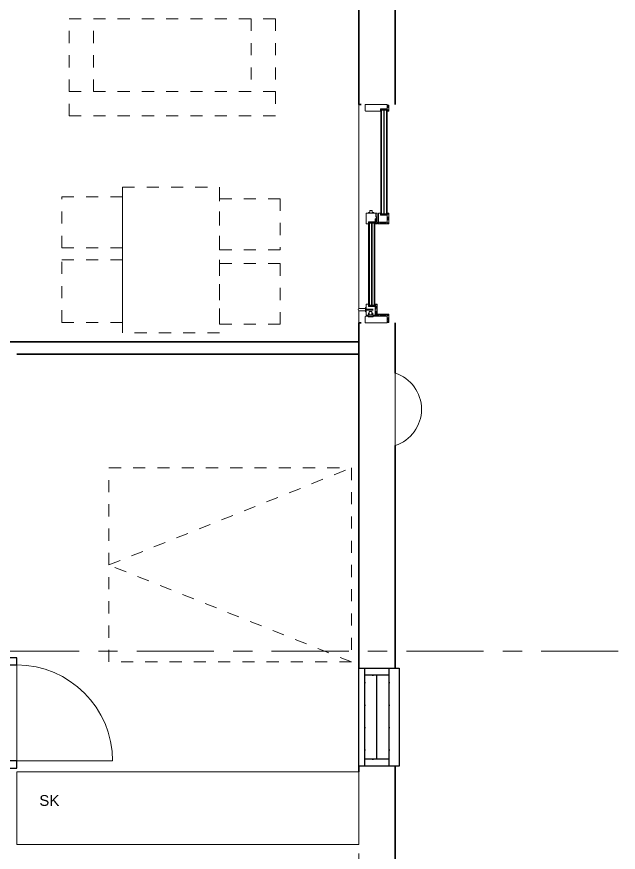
# Model space of a CAD drawing. Header units: millimetres. Extents: x -46592 to 140440, y -36427 to 76663.
# Drawn here: x 44174 to 49133, y 49432 to 56320 of the extents above; entities that cross this region are included whole.
import ezdxf

# ---------------------------------------------------------------- set-up
doc = ezdxf.new("R2010")
doc.units = ezdxf.units.MM
for name, pattern in [('Dash', [317.5, 158.75, -158.75]), ('Grid Line', [1111.25, 635, -158.75, 158.75, -158.75]), ('Katkoviiva 2mm', [200, 100, -100]), ('Pistekatko tiheä', [185, 85, -50, 0, -50])]:
    doc.linetypes.add(name, pattern=pattern)
for name, color, linetype, lineweight in [('AR-A_MERKINNÄT', 8, 'Continuous', 18), ('AR-A_MERKINNÄT-1', 8, 'Dash', 18), ('AR-A_MERKINNÄT-2', 8, 'Continuous', 25), ('AR-A_MERKINNÄT-3', 8, 'Pistekatko tiheä', 25), ('AR-C_APUVIIVA-3', 1, 'Katkoviiva 2mm', 18), ('AR-V_ARKKIT_TXT-1', 7, 'Continuous', 9), ('AR-X1_EROHUTVIIVA', 11, 'Continuous', 18), ('AR-X2_OHUTVIIVA', 9, 'Continuous', 18), ('AR-Y_MODVIIVA-1', 8, 'Grid Line', 9), ('AR1235_VP', 6, 'Continuous', 18), ('AR1241_US-1', 1, 'Continuous', 35), ('AR1242_IKKUNA', 4, 'Continuous', 18), ('AR1242_IKKUNA-1', 4, 'Continuous', 25), ('AR1243_ULKOOVI', 3, 'Continuous', 18), ('AR1243_ULKOOVI-1', 3, 'Continuous', 25), ('AR1311_VS-1', 2, 'Continuous', 35), ('AR19_MUURAK', 6, 'Continuous', 18)]:
    doc.layers.add(name, color=color, linetype=linetype, lineweight=lineweight)
doc.styles.add('Arial_5', font='arial.ttf', dxfattribs={"height": 88.517964})

# ---------------------------------------------------------------- blocks, each defined once
blk = doc.blocks.new('IKK1 - yksiaukkoinen - 8x20-1776329-04 2_ krs')
at = {"layer": 'AR-A_MERKINNÄT-2'}
for p, q in [((-405, 104.9), (405, 104.9)), ((-345, -95.1), (-345, 104.9)), ((345, -95.1), (345, 104.9)), ((-345, 4.9), (345, 4.9)), ((-405, -95.1), (405, -95.1))]:
    blk.add_line(p, q, dxfattribs=at)
at = {"layer": 'AR-A_MERKINNÄT-3'}
for p, q in [((-405, 104.9), (405, 104.9)), ((-345, -95.1), (-345, 104.9)), ((345, -95.1), (345, 104.9)), ((-405, -95.1), (405, -95.1))]:
    blk.add_line(p, q, dxfattribs=at)
at = {"layer": 'AR1242_IKKUNA-1'}
for p, q in [((-405, 154.9), (405, 154.9)), ((-405, -177.1), (-405, 154.9)), ((405, 154.9), (405, -177.1)), ((405, -177.1), (-405, -177.1))]:
    blk.add_line(p, q, dxfattribs=at)
blk = doc.blocks.new('SD CLEAR SLIDING TYPE A - Black _RAL 9011__Ext_ _ Chestnut Stained Wood_Int_-1707675-04 2_ krs')
at = {"layer": 'AR-A_MERKINNÄT'}
for p, q in [((-636.5, 94.8), (-636.5, 144.8)), ((-616.5, 144.8), (-616.5, 94.8)), ((-735, 93.5), (-735, -81.5)), ((-684, 96.5), (-732, 96.5)), ((-685, 73.2), (-685, 31.2)), ((-685, 73.2), (-681, 73.2)), ((-681, 73.2), (-681, 93.5)), ((-674, 73.3), (-681, 73.3)), ((-681, 73.3), (-681, 31.3)), ((-681, 73.3), (-674, 73.3)), ((-681, 31.3), (-681, 73.3)), ((-668, 69.8), (-674, 73.3)), ((-674, 73.3), (-668, 69.8)), ((-672, 86.8), (-672, 73.5)), ((-672, 73.5), (-664, 71.3)), ((-591.2, 88.8), (-670, 88.8)), ((-591.2, 88.8), (-670, 88.8)), ((-668, 34.8), (-668, 69.8)), ((-668, 69.8), (-668, 34.8)), ((-664, 71.3), (-656.5, 71.3)), ((-656.5, 71.3), (-656.5, 68.3)), ((-644, 88.8), (-644, 91.8)), ((-609, 88.8), (-644, 88.8)), ((-641, 94.8), (-612, 94.8)), ((-609, 91.8), (-609, 88.8)), ((-600, 18.4), (-600, 70.8)), ((-600, 18.4), (-600, 70.8)), ((-600, 70.8), (-581.8, 70.8)), ((-584, 88.8), (-591.2, 88.8)), ((-584, 88.8), (-591.2, 88.8)), ((-590, 68.8), (-590, 70.8)), ((-582, 86.8), (-582, 70.8)), ((-581.8, 70.8), (-581.8, 68.8)), ((98, 70.8), (98, 17.8)), ((1011, 93.4), (1011, -29.3)), ((1062, 96.5), (1014.1, 96.5)), ((1065, 93.5), (1065, -81.5)), ((-681, 31.2), (-685, 31.2)), ((-681, 31.3), (-674, 31.3)), ((-674, 31.3), (-681, 31.3)), ((-681, -81.5), (-681, 31.2)), ((-674, 31.3), (-668, 34.8)), ((-668, 34.8), (-674, 31.3)), ((-672.7, 13.8), (-639.7, 13.8)), ((-672.7, 13.8), (-672.7, -1.7)), ((-664, 33.3), (-672, 31.2)), ((-664, 33.3), (-672, 31.2)), ((-672, 31.2), (-672, 18.8)), ((-671.1, 12.4), (-671.1, 7)), ((-660.1, 12.4), (-671.1, 12.4)), ((-671.1, 7), (-668.5, 7)), ((-669, 15.8), (-603, 15.8)), ((-668, 6.5), (-668, 0.3)), ((-656.5, 68.3), (-664, 68.3)), ((-664, 68.3), (-664, 63.3)), ((-664, 63.3), (-642, 63.3)), ((-664, 41.3), (-664, 36.3)), ((-642, 41.3), (-664, 41.3)), ((-664, 41.3), (-664, 36.3)), ((-664, 36.3), (-656.5, 36.3)), ((-664, 36.3), (-656.5, 36.3)), ((-656.5, 33.3), (-664, 33.3)), ((-656.5, 33.3), (-664, 33.3)), ((-660.1, 0.3), (-660.1, 12.4)), ((-659.4, 15.8), (-659.4, 13.8)), ((-641.1, 12.2), (-658.7, 12.2)), ((-658.7, 12.2), (-658.7, -0.2)), ((-656.5, 36.3), (-656.5, 33.3)), ((-656.5, 36.3), (-656.5, 33.3)), ((-651.8, 9.3), (-653.6, 7.5)), ((-653.6, 7.5), (-646.2, 7.5)), ((-651.8, 15.8), (-651.8, 9.3)), ((-651.8, 9.3), (-648, 9.3)), ((-648, 15.8), (-648, 9.3)), ((-648, 9.3), (-646.2, 7.5)), ((-642, 63.3), (-642, 41.3)), ((-641.1, -0.2), (-641.1, 12.2)), ((-640.5, 7.3), (-640.5, -1.7)), ((-640.4, 15.8), (-640.4, 13.8)), ((-639.7, 13.8), (-639.7, 9.4)), ((-621.7, 9.3), (-621.7, 13.8)), ((-621.7, 13.8), (-601.3, 13.8)), ((-621.5, 15.8), (-621.5, 13.8)), ((-602.7, 12.4), (-620.5, 12.4)), ((-620.5, 12.4), (-620.5, 9.3)), ((-613.9, 9.3), (-615.7, 7.5)), ((-615.7, 7.5), (-608.3, 7.5)), ((-613.9, 15.8), (-613.9, 9.3)), ((-613.9, 9.3), (-610.1, 9.3)), ((-612.5, -1.7), (-612.5, 7.3)), ((-610.1, 15.8), (-610.1, 9.3)), ((-610.1, 9.3), (-608.3, 7.5)), ((-602.7, -0.2), (-602.7, 12.4)), ((-602.5, 13.8), (-602.5, 15.9)), ((-601.3, 13.8), (-601.3, -0.2)), ((-601.3, 12.3), (-591, 12.3)), ((-590.6, 11.1), (-601.3, 11.1)), ((-591, 13.8), (-591, 12.3)), ((-591, 13.8), (-582, 13.8)), ((-590.6, 8), (-590.6, 11.1)), ((-583.5, 8), (-590.6, 8)), ((-581.8, 68.8), (-590, 68.8)), ((-583.5, -0.2), (-583.5, 8)), ((-582, 13.8), (-582, -1.2)), ((80, 12.4), (80, -1.1)), ((81.5, 13.9), (89, 13.9)), ((81.5, 12.5), (87.4, 12.5)), ((81.5, 9.8), (81.5, 12.5)), ((81.5, 0.4), (81.5, 7.3)), ((87.4, 9.3), (82, 9.3)), ((82, 7.8), (87.9, 7.8)), ((87.4, 12.5), (87.4, 9.3)), ((88.9, 8.8), (88.9, 10.4)), ((89, 13.9), (89, 12.4)), ((99.1, 12.4), (89, 12.4)), ((89.4, 10.9), (98.5, 10.9)), ((99, 10.4), (99, 0.4)), ((121, 15.8), (100, 15.8)), ((100.2, 13.8), (100.2, 15.8)), ((119.2, 13.8), (100.2, 13.8)), ((100.5, 12.5), (118.5, 12.5)), ((100.5, 0.4), (100.5, 12.5)), ((107.8, 9.3), (106, 7.5)), ((106, 7.5), (113.4, 7.5)), ((107.8, 15.8), (107.8, 9.3)), ((107.8, 9.3), (111.6, 9.3)), ((111.6, 15.8), (111.6, 9.3)), ((111.6, 9.3), (113.4, 7.5)), ((115.2, 6.6), (115.2, 0.4)), ((118.5, 7.1), (115.7, 7.1)), ((116.7, 0.4), (116.7, 5.7)), ((116.7, 5.7), (118.9, 5.7)), ((118.5, 12.5), (118.5, 7.1)), ((119.2, 15.8), (119.2, 13.8)), ((119.9, 6.7), (119.9, 12.9)), ((121, 15.8), (121, -0.1)), ((140, 10.7), (170, 10.7)), ((140, -1.1), (140, 10.7)), ((-681, -26.5), (-677, -26.5)), ((-681, -34.1), (-672.5, -34.1)), ((-681, -37.9), (-672.5, -37.9)), ((-677, -45.5), (-681, -45.5)), ((-681, -53.1), (-677, -53.1)), ((-681, -60.7), (-672.5, -60.7)), ((-681, -64.5), (-672.5, -64.5)), ((-677, -8), (-677, -16)), ((-677, -16), (-670.8, -16)), ((-677, -26.5), (-677, -45.5)), ((-677, -53.1), (-677, -72.1)), ((-665, -7), (-676, -7)), ((-666.6, -25.6), (-676, -25.6)), ((-676, -46.4), (-666.6, -46.4)), ((-666.6, -52.2), (-676, -52.2)), ((-675.5, -45), (-675.5, -27)), ((-675.5, -27), (-666.6, -27)), ((-666.6, -45), (-675.5, -45)), ((-675.5, -71.6), (-675.5, -53.6)), ((-675.5, -53.6), (-666.6, -53.6)), ((-672.7, -1.7), (-582.5, -1.7)), ((-672.5, -34.1), (-670.7, -32.3)), ((-672.5, -37.9), (-672.5, -34.1)), ((-672.5, -37.9), (-670.7, -39.7)), ((-672.5, -60.7), (-670.7, -58.9)), ((-672.5, -64.5), (-672.5, -60.7)), ((-672.5, -64.5), (-670.7, -66.3)), ((-670.8, -16), (-670.8, -9.1)), ((-670.7, -39.7), (-670.7, -32.3)), ((-670.7, -66.3), (-670.7, -58.9)), ((-670.3, -8.6), (-666.6, -8.6)), ((-667.5, -0.2), (-660.6, -0.2)), ((-666.1, -9.1), (-666.1, -25.1)), ((-666.1, -27.5), (-666.1, -44.5)), ((-666.1, -46.9), (-666.1, -51.7)), ((-666.1, -54.1), (-666.1, -71.1)), ((-664.5, -98), (-664.5, -7.5)), ((-658.7, -0.2), (-641.1, -0.2)), ((-644, -1.2), (-609, -1.2)), ((-612.5, -0.2), (-602.7, -0.2)), ((-601.3, -0.2), (-583.5, -0.2)), ((80, -7.5), (80, -98.5)), ((80.5, -1.6), (119, -1.6)), ((91.5, -7), (80.5, -7)), ((81.6, -8.6), (86.3, -8.6)), ((81.6, -8.6), (81.6, -25.1)), ((81.6, -27.5), (81.6, -44.5)), ((81.6, -46.9), (81.6, -51.6)), ((81.6, -54), (81.6, -71.5)), ((98.5, -0.1), (82, -0.1)), ((82.1, -25.6), (92.5, -25.6)), ((82.1, -27), (91, -27)), ((82.1, -45), (91, -45)), ((82.1, -46.4), (92.5, -46.4)), ((82.1, -52.1), (91.5, -52.1)), ((82.1, -53.5), (91, -53.5)), ((85.9, -32.1), (85.9, -39.9)), ((85.9, -32.1), (88, -34.3)), ((85.9, -39.9), (88, -37.7)), ((85.9, -58.6), (88, -60.8)), ((85.9, -58.6), (85.9, -66.4)), ((85.9, -66.4), (88, -64.2)), ((86.3, -8.6), (86.3, -15.6)), ((86.3, -15.6), (92.5, -15.6)), ((87.9, -8.6), (91.1, -8.6)), ((87.9, -8.6), (87.9, -14.2)), ((87.9, -14.2), (91.1, -14.2)), ((88, -34.3), (95, -34.3)), ((88, -34.3), (88, -37.7)), ((88, -37.7), (95, -37.7)), ((88, -60.8), (88, -64.2)), ((88, -60.8), (95, -60.8)), ((88, -64.2), (95, -64.2)), ((91, -27), (91, -45)), ((91, -53.5), (91, -71.5)), ((91.1, -8.6), (91.1, -14.2)), ((92.5, -8), (92.5, -15.6)), ((92.5, -46.4), (92.5, -25.6)), ((92.5, -53), (94.8, -53)), ((92.5, -53.1), (92.5, -72.9)), ((92.8, -26.5), (95, -26.5)), ((92.8, -45.5), (94.8, -45.5)), ((95, -82.5), (95, -11.2)), ((95, -11.2), (170, -11.2)), ((114.7, -0.1), (101, -0.1)), ((119.8, -0.1), (117.2, -0.1)), ((152, -29.2), (152, -81.5)), ((170, -29.2), (152, -29.2)), ((170, -11.2), (170, -29.2)), ((1011, -29.3), (1029, -29.3)), ((1029, -82.5), (1029, -29.3)), ((-732.5, -98.5), (-732.5, -91.1)), ((-732, -84.5), (-684, -84.5)), ((-732, -90.6), (-723.4, -90.6)), ((-665.5, -99), (-732, -99)), ((-723.8, -92), (-730.6, -92)), ((-730.6, -92), (-730.6, -96.9)), ((-730.1, -97.4), (-724.3, -97.4)), ((-723.8, -96.9), (-723.8, -92)), ((-722.4, -91.6), (-722.4, -96.9)), ((-721.9, -97.4), (-714.4, -97.4)), ((-713.9, -96.9), (-713.9, -87.5)), ((-713.1, -86.5), (-713.1, -84.5)), ((-693.9, -86.5), (-713.1, -86.5)), ((-694.5, -87.9), (-712.5, -87.9)), ((-712.5, -87.9), (-712.5, -97.4)), ((-712.5, -97.4), (-695, -97.4)), ((-705.5, -91), (-707.3, -92.8)), ((-707.3, -92.8), (-699.9, -92.8)), ((-705.5, -84.5), (-705.5, -91)), ((-705.5, -91), (-701.7, -91)), ((-701.7, -84.5), (-701.7, -91)), ((-701.7, -91), (-699.9, -92.8)), ((-694.5, -96.9), (-694.5, -87.9)), ((-694.1, -84.5), (-694.1, -86.5)), ((-692.9, -87.5), (-692.9, -96.9)), ((-692.4, -97.4), (-666.6, -97.4)), ((-677, -72.1), (-681, -72.1)), ((-676, -73), (-666.6, -73)), ((-666.6, -71.6), (-675.5, -71.6)), ((-674.3, -85.2), (-674.3, -92.7)), ((-666.6, -85.2), (-674.3, -85.2)), ((-666.6, -92.7), (-674.3, -92.7)), ((-666.1, -73.5), (-666.1, -84.7)), ((-666.1, -96.9), (-666.1, -93.2)), ((80.5, -99), (169.5, -99)), ((81.5, -87.9), (87.2, -87.9)), ((81.5, -91.3), (81.5, -87.9)), ((81.5, -91.3), (87.2, -91.3)), ((81.6, -71.5), (91, -71.5)), ((81.6, -72.9), (92.5, -72.9)), ((81.6, -85.1), (81.6, -72.9)), ((88.8, -85.1), (81.6, -85.1)), ((81.6, -92.7), (88.8, -92.7)), ((81.6, -96.9), (81.6, -92.7)), ((114.4, -97.4), (82.1, -97.4)), ((87.2, -87.9), (87.2, -91.3)), ((88.8, -92.7), (88.8, -85.1)), ((92.5, -72), (95, -72)), ((149, -84.5), (97, -84.5)), ((114.4, -86.5), (114.4, -97.4)), ((114.4, -86.5), (135.6, -86.5)), ((115.5, -84.5), (115.5, -86.5)), ((116, -87.9), (134, -87.9)), ((116, -97.4), (116, -87.9)), ((116, -97.4), (134, -97.4)), ((123.1, -91), (121.3, -92.8)), ((121.3, -92.8), (128.7, -92.8)), ((123.1, -84.5), (123.1, -91)), ((123.1, -91), (126.9, -91)), ((126.9, -84.5), (126.9, -91)), ((126.9, -91), (128.7, -92.8)), ((134, -97.4), (134, -87.9)), ((134.5, -84.5), (134.5, -86.5)), ((135.6, -97.4), (135.6, -86.5)), ((168.4, -97.4), (135.6, -97.4)), ((161, -86.5), (161, -92.7)), ((170, -86.5), (161, -86.5)), ((161, -92.7), (168.4, -92.7)), ((168.4, -92.7), (168.4, -97.4)), ((170, -98.5), (170, -86.5)), ((1011, -86.5), (1019.8, -86.5)), ((1011, -86.5), (1011, -98)), ((1012, -99), (1060.4, -99)), ((1012.6, -87.9), (1018.2, -87.9)), ((1012.6, -91.1), (1012.6, -87.9)), ((1018.2, -91.1), (1012.6, -91.1)), ((1012.6, -96.9), (1012.6, -93.2)), ((1013.1, -92.7), (1019.8, -92.7)), ((1038.9, -97.4), (1013.1, -97.4)), ((1018.2, -87.9), (1018.2, -91.1)), ((1019.8, -86.5), (1019.8, -92.7)), ((1062, -84.5), (1031, -84.5)), ((1039.4, -87.5), (1039.4, -96.9)), ((1040.4, -84.5), (1040.4, -86.5)), ((1059, -87.9), (1041, -87.9)), ((1041, -87.9), (1041, -97.4)), ((1041, -97.4), (1059, -97.4)), ((1048, -91), (1046.2, -92.8)), ((1046.2, -92.8), (1053.6, -92.8)), ((1048, -84.5), (1048, -91)), ((1048, -91), (1051.8, -91)), ((1051.8, -84.5), (1051.8, -91)), ((1051.8, -91), (1053.6, -92.8)), ((1059, -97.4), (1059, -87.9)), ((1059.4, -86.5), (1059.4, -84.5)), ((1060.4, -90.4), (1060.4, -87.5)), ((1060.4, -99), (1060.4, -90.4))]:
    blk.add_line(p, q, dxfattribs=at)
for centre, radius, start, end in [((-626.5, 144.8), 10, 0, 180), ((-732, 93.5), 3, 90, 180), ((-684, 93.5), 3, 0, 90), ((-670, 86.8), 2, 90, 180), ((-641, 91.8), 3, 90, 180), ((-612, 91.8), 3, 0, 90), ((-584, 86.8), 2, 0.32557, 90), ((1014, 93.5), 3, 87.26049, 182.56256), ((1062, 93.5), 3, 0, 90), ((-669, 18.8), 3, 180, 270), ((-668.5, 6.5), 0.5, 360, 90), ((-667.5, 0.3), 0.5, 180, 270), ((-660.6, 0.3), 0.5, 270, 0), ((-603, 18.8), 3, 270, 0), ((81.5, 12.4), 1.5, 90, 180), ((82, 9.8), 0.5, 180, 270), ((82, 7.3), 0.5, 90, 180), ((82, 0.4), 0.5, 180, 270), ((87.9, 8.8), 1, 270, 0), ((89.4, 10.4), 0.5, 90, 180), ((100, 17.8), 2, 180, 270), ((98.5, 10.4), 0.5, 0, 90), ((98.5, 0.4), 0.5, 270, 360), ((100.6, 12.4), 1.5, 106.23311, 180), ((101, 0.4), 0.5, 180, 270), ((114.7, 0.4), 0.5, 270, 360), ((115.7, 6.6), 0.5, 90, 180), ((117.2, 0.4), 0.5, 180, 270), ((118.9, 12.9), 1, 360, 90), ((118.9, 6.7), 1, 270, 0), ((-676, -8), 1, 90, 180), ((-676, -26.6), 1, 90, 180), ((-676, -45.4), 1, 180, 270), ((-676, -53.2), 1, 90, 180), ((-670.3, -9.1), 0.5, 90, 180), ((-666.6, -9.1), 0.5, 360, 90), ((-666.6, -25.1), 0.5, 270, 0), ((-666.6, -27.5), 0.5, 0, 90), ((-666.6, -44.5), 0.5, 270, 0), ((-666.6, -46.9), 0.5, 0, 90), ((-666.6, -51.7), 0.5, 270, 0), ((-666.6, -54.1), 0.5, 0, 90), ((-665, -7.5), 0.5, 0, 90), ((-582.5, -1.2), 0.5, 270, 0), ((80.5, -1.1), 0.5, 180, 270), ((80.5, -7.5), 0.5, 90, 180), ((82.1, -25.1), 0.5, 180, 270), ((82.1, -27.5), 0.5, 90, 180), ((82.1, -44.5), 0.5, 180, 270), ((82.1, -46.9), 0.5, 90, 180), ((82.1, -51.6), 0.5, 180, 270), ((82.1, -54), 0.5, 90, 180), ((91.5, -8), 1, 0, 90), ((91.5, -53.1), 1, 0, 90), ((119, -0.6), 1, 270, 30), ((122, -0.1), 1, 180, 270), ((-732, -81.5), 3, 180, 270), ((-732, -91.1), 0.5, 90, 180), ((-732, -98.5), 0.5, 180, 270), ((-730.1, -96.9), 0.5, 180, 270), ((-724.3, -96.9), 0.5, 270, 0), ((-723.4, -91.6), 1, 0, 90), ((-721.9, -96.9), 0.5, 180, 270), ((-714.4, -96.9), 0.5, 270.33939, 0), ((-712.9, -87.5), 1, 90, 180), ((-695, -96.9), 0.5, 270, 0), ((-693.9, -87.5), 1, 0, 90), ((-692.4, -96.9), 0.5, 180, 270), ((-684, -81.5), 3, 270, 0), ((-676, -72), 1, 180, 270), ((-666.6, -71.1), 0.5, 270, 0), ((-666.6, -73.5), 0.5, 0, 90), ((-666.6, -84.7), 0.5, 270, 0), ((-666.6, -93.2), 0.5, 0, 90), ((-666.6, -96.9), 0.5, 270, 0), ((-665.5, -98), 1, 270, 0), ((80.5, -98.5), 0.5, 180, 270), ((82.1, -96.9), 0.5, 180, 270), ((97, -82.5), 2, 180, 270), ((149, -81.5), 3, 270, 360), ((169.5, -98.5), 0.5, 270, 0), ((1012, -98), 1, 180, 270), ((1013.1, -93.2), 0.5, 90, 180), ((1013.1, -96.9), 0.5, 180, 270), ((1031, -82.5), 2, 180, 268.96996), ((1038.9, -96.9), 0.5, 270, 0), ((1040.4, -87.5), 1, 90.13751, 180), ((1059.4, -87.5), 1, 0, 90.13751), ((1062, -81.5), 3, 270, 360)]:
    blk.add_arc(centre, radius, start, end, dxfattribs=at)
at = {"layer": 'AR-A_MERKINNÄT-1'}
for p, q in [((-630.5, 94.8), (-630.5, 32.8)), ((-622.5, 94.8), (-622.5, 32.8)), ((-643, -1.2), (-643, 2.3)), ((-643, 2.3), (-610, 2.3)), ((-610, -1.2), (-610, 2.3)), ((-643, -1.2), (-610, -1.2))]:
    blk.add_line(p, q, dxfattribs=at)
at = {"layer": 'AR-X2_OHUTVIIVA'}
for p, q in [((98, 70.8), (79.8, 70.8)), ((79.8, 70.8), (79.8, 68.9)), ((80, 86.8), (80, 70.8)), ((98, 70.8), (80.7, 70.8)), ((98, 70.8), (80.7, 70.8)), ((82, 88.8), (89.1, 88.8)), ((89.1, 88.8), (168, 88.8)), ((90.7, 68.9), (90.7, 70.8)), ((170, 86.8), (170, 1.9)), ((170, 71.2), (174, 71.2)), ((174, 71.2), (174, 59.2)), ((-600, 68.9), (-600, 16.9)), ((-528.3, 68.9), (-600, 68.9)), ((-594, 62.9), (-600, 62.9)), ((-594, 44.9), (-600, 44.9)), ((-594, 40.9), (-600, 40.9)), ((-594, 22.9), (-600, 22.9)), ((-600, 16.9), (-528.3, 16.9)), ((-598, 59.9), (-595, 62.9)), ((-598, 47.9), (-598, 59.9)), ((-595, 44.9), (-598, 47.9)), ((-598, 37.9), (-595, 40.9)), ((-598, 25.9), (-598, 37.9)), ((-595, 22.9), (-598, 25.9)), ((-597, 59.5), (-594.6, 61.9)), ((-597, 48.3), (-597, 59.5)), ((-594.6, 45.9), (-597, 48.3)), ((-597, 37.5), (-594.6, 39.9)), ((-597, 26.3), (-597, 37.5)), ((-597, 33.4), (-597, 35.5)), ((-594.6, 23.9), (-597, 26.3)), ((-528.3, 62.9), (-595, 62.9)), ((-528.3, 44.9), (-595, 44.9)), ((-528.3, 40.9), (-595, 40.9)), ((-528.3, 22.9), (-595, 22.9)), ((-594.6, 61.9), (-589, 61.9)), ((-589, 45.9), (-594.6, 45.9)), ((-594.6, 39.9), (-589, 39.9)), ((-589, 23.9), (-594.6, 23.9)), ((-589, 61.9), (-589, 45.9)), ((-589, 61.9), (-589, 57.7)), ((-589, 39.9), (-589, 23.9)), ((-588, 62.9), (-588, 44.9)), ((-588, 40.9), (-588, 22.9)), ((-528.3, 68.9), (26.3, 68.9)), ((-528.3, 62.9), (26.3, 62.9)), ((-528.3, 44.9), (26.3, 44.9)), ((-528.3, 40.9), (26.3, 40.9)), ((-528.3, 22.9), (26.3, 22.9)), ((-528.3, 16.9), (26.3, 16.9)), ((26.3, 68.9), (98, 68.9)), ((26.3, 62.9), (93, 62.9)), ((26.3, 44.9), (93, 44.9)), ((26.3, 40.9), (93, 40.9)), ((26.3, 22.9), (93, 22.9)), ((98, 16.9), (26.3, 16.9)), ((79.8, 68.9), (90.7, 68.9)), ((86, 62.9), (86, 44.9)), ((86, 40.9), (86, 22.9)), ((87, 61.9), (87, 45.9)), ((87, 61.9), (87, 57.7)), ((92.6, 61.9), (87, 61.9)), ((87, 45.9), (92.6, 45.9)), ((92.6, 39.9), (87, 39.9)), ((87, 39.9), (87, 23.9)), ((87, 23.9), (92.6, 23.9)), ((92, 62.9), (98, 62.9)), ((92, 44.9), (98, 44.9)), ((92, 40.9), (98, 40.9)), ((92, 22.9), (98, 22.9)), ((95, 59.5), (92.6, 61.9)), ((92.6, 45.9), (95, 48.3)), ((95, 37.5), (92.6, 39.9)), ((92.6, 23.9), (95, 26.3)), ((96, 59.9), (93, 62.9)), ((93, 44.9), (96, 47.9)), ((96, 37.9), (93, 40.9)), ((93, 22.9), (96, 25.9)), ((95, 48.3), (95, 59.5)), ((95, 26.3), (95, 37.5)), ((95, 33.4), (95, 35.5)), ((96, 47.9), (96, 59.9)), ((96, 25.9), (96, 37.9)), ((98, 68.9), (98, 16.9)), ((126.6, 5.4), (126.6, -1.1)), ((130, 5.4), (126.6, 5.4)), ((130, -1.1), (130, 5.4)), ((174, 27.2), (170, 27.2)), ((174, 59.2), (190, 59.2)), ((174, 39.2), (174, 27.2)), ((190, 39.2), (174, 39.2)), ((190, 59.2), (190, 39.2)), ((126.6, -1.1), (122, -1.1)), ((167, -1.1), (130, -1.1)), ((152, -31.3), (152, -83.3)), ((223.7, -31.3), (152, -31.3)), ((157.9, -37.3), (152, -37.3)), ((157.9, -55.3), (152, -55.3)), ((157.9, -59.3), (152, -59.3)), ((154, -40.3), (157, -37.3)), ((154, -52.3), (154, -40.3)), ((157, -55.3), (154, -52.3)), ((154, -62.3), (157, -59.3)), ((154, -74.3), (154, -62.3)), ((155, -40.7), (157.4, -38.3)), ((155, -51.8), (155, -40.7)), ((157.4, -54.3), (155, -51.8)), ((155, -62.7), (157.4, -60.3)), ((155, -73.8), (155, -62.7)), ((155, -66.8), (155, -64.7)), ((223.7, -37.3), (157, -37.3)), ((223.7, -55.3), (157, -55.3)), ((223.7, -59.3), (157, -59.3)), ((157.4, -38.3), (163, -38.3)), ((163, -54.3), (157.4, -54.3)), ((157.4, -60.3), (163, -60.3)), ((163, -38.3), (163, -54.3)), ((163, -38.3), (163, -42.4)), ((163, -60.3), (163, -76.3)), ((164, -37.3), (164, -55.3)), ((164, -59.3), (164, -77.3)), ((223.7, -31.3), (957.3, -31.3)), ((223.7, -37.3), (957.3, -37.3)), ((223.7, -55.3), (957.3, -55.3)), ((223.7, -59.3), (957.3, -59.3)), ((957.3, -31.3), (1029, -31.3)), ((957.3, -37.3), (1024, -37.3)), ((957.3, -55.3), (1024, -55.3)), ((957.3, -59.3), (1024, -59.3)), ((1017, -37.3), (1017, -55.3)), ((1017, -59.3), (1017, -77.3)), ((1018, -38.3), (1018, -54.3)), ((1018, -38.3), (1018, -42.4)), ((1023.6, -38.3), (1018, -38.3)), ((1018, -54.3), (1023.6, -54.3)), ((1023.6, -60.3), (1018, -60.3)), ((1018, -60.3), (1018, -76.3)), ((1023.1, -37.3), (1029, -37.3)), ((1023.1, -55.3), (1029, -55.3)), ((1023.1, -59.3), (1029, -59.3)), ((1026, -40.7), (1023.6, -38.3)), ((1023.6, -54.3), (1026, -51.8)), ((1026, -62.7), (1023.6, -60.3)), ((1027, -40.3), (1024, -37.3)), ((1024, -55.3), (1027, -52.3)), ((1027, -62.3), (1024, -59.3)), ((1026, -51.8), (1026, -40.7)), ((1026, -73.8), (1026, -62.7)), ((1026, -66.8), (1026, -64.7)), ((1027, -52.3), (1027, -40.3)), ((1027, -74.3), (1027, -62.3)), ((1029, -31.3), (1029, -83.3)), ((157.9, -77.3), (152, -77.3)), ((152, -83.3), (223.7, -83.3)), ((157, -77.3), (154, -74.3)), ((157.4, -76.3), (155, -73.8)), ((223.7, -77.3), (157, -77.3)), ((163, -76.3), (157.4, -76.3)), ((223.7, -77.3), (957.3, -77.3)), ((223.7, -83.3), (957.3, -83.3)), ((957.3, -77.3), (1024, -77.3)), ((1029, -83.3), (957.3, -83.3)), ((1018, -76.3), (1023.6, -76.3)), ((1023.1, -77.3), (1029, -77.3)), ((1023.6, -76.3), (1026, -73.8)), ((1024, -77.3), (1027, -74.3))]:
    blk.add_line(p, q, dxfattribs=at)
for centre, radius, start, end in [((82, 86.8), 2, 90, 179.51969), ((168, 86.8), 2, 0.4144, 90), ((167, 1.9), 3, 270, 360)]:
    blk.add_arc(centre, radius, start, end, dxfattribs=at)
blk = doc.blocks.new('ARC_OK1 - kostean tilan sisäovi-puu - KPH-elementtiovi - 9x21-1773931-04 2_ krs')
at = {"layer": 'AR1243_ULKOOVI'}
for p, q in [((395, 50), (395, 840)), ((-395, 50), (395, 50)), ((395, -25), (-395, -25))]:
    blk.add_line(p, q, dxfattribs=at)
blk.add_arc((395, 50), 790, 90, 180, dxfattribs=at)
at = {"layer": 'AR1243_ULKOOVI-1'}
for p, q in [((-395, 50), (-455, 50)), ((-455, 50), (-455, -25)), ((-395, -25), (-395, 50)), ((455, 50), (395, 50)), ((395, 50), (395, -25)), ((455, -25), (455, 50)), ((-455, -25), (-395, -25)), ((395, -25), (455, -25))]:
    blk.add_line(p, q, dxfattribs=at)
blk = doc.blocks.new('IV-tulo-poisto - IV-tulo-poisto-2019596-04 2_ krs')
at = {"layer": 'AR19_MUURAK'}
blk.add_line((-298, 0), (298, 0), dxfattribs=at)
blk.add_arc((0, -96.1), 313.1, 17.87669, 162.12331, dxfattribs=at)

msp = doc.modelspace()

# ---------------------------------------------------------------- linework, layer by layer
at = {"layer": 'AR-C_APUVIIVA-3'}
for p, q in [((44606.1, 56302.3), (46306.1, 56302.3)), ((44606.1, 55502.3), (44606.1, 56302.3)), ((44806.1, 55702.3), (44806.1, 56302.3)), ((46106.1, 56302.3), (46106.1, 55702.3)), ((46306.1, 56302.3), (46306.1, 55502.3)), ((46306.1, 55702.3), (44606.1, 55702.3)), ((46306.1, 55502.3), (44606.1, 55502.3)), ((45046.1, 54914.5), (45846.1, 54914.5)), ((45046.1, 53714.5), (45046.1, 54914.5)), ((45046.1, 54914.5), (45046.1, 54414.5)), ((45846.1, 54914.5), (45846.1, 53714.5)), ((45846.1, 54399.5), (45846.1, 54914.5)), ((44546.1, 54414.5), (44546.1, 54834.5)), ((44546.1, 54834.5), (45046.1, 54834.5)), ((46346.1, 54819.5), (45846.1, 54819.5)), ((46346.1, 54819.5), (46346.1, 54399.5)), ((45046.1, 54414.5), (44546.1, 54414.5)), ((46346.1, 54399.5), (45846.1, 54399.5)), ((44546.1, 54314.5), (45046.1, 54314.5)), ((44546.1, 53799.5), (44546.1, 54314.5)), ((45046.1, 54314.5), (45046.1, 53799.5)), ((45846.1, 54284.5), (46346.1, 54284.5)), ((45846.1, 53784.5), (45846.1, 54284.5)), ((46346.1, 54284.5), (46346.1, 53784.5)), ((45046.1, 53799.5), (44546.1, 53799.5)), ((46346.1, 53784.5), (45846.1, 53784.5)), ((45846.1, 53714.5), (45046.1, 53714.5)), ((44934, 51000.8), (44934, 52600.8)), ((44934, 52600.8), (46934, 52600.8)), ((44934, 51800.8), (46934, 52600.8)), ((46934, 52600.8), (46934, 51000.8)), ((46934, 51000.8), (44934, 51800.8)), ((46934, 51000.8), (44934, 51000.8))]:
    msp.add_line(p, q, dxfattribs=at)
at = {"layer": 'AR-X1_EROHUTVIIVA'}
for p, q in [((46994, 50096), (44174, 50096)), ((44174, 50096), (44174, 49496)), ((46994, 49496), (46994, 50096)), ((44174, 49496), (46994, 49496))]:
    msp.add_line(p, q, dxfattribs=at)
at = {"layer": 'AR-Y_MODVIIVA-1'}
for p, q in [((46994, 32118), (46994, 59825.4)), ((49133.2, 51090.8), (29793.3, 51090.8))]:
    msp.add_line(p, q, dxfattribs=at)
at = {"layer": 'AR1235_VP'}
for p, q in [((46994, 53913.4), (46994, 55596.4)), ((46994, 53796.4), (46994, 53896.3))]:
    msp.add_line(p, q, dxfattribs=at)
at = {"layer": 'AR1241_US-1'}
for p, q in [((46994, 56508.5), (46994, 55596.4)), ((47294, 55596.4), (47294, 56508.5)), ((46994, 55596.4), (47013, 55596.4)), ((47013, 53796.4), (46994, 53796.4)), ((46994, 53796.4), (46994, 50951)), ((47294, 53381.5), (47294, 53796.4)), ((47294, 50951), (47294, 52785.5)), ((46994, 50141), (46994, 50096)), ((47294, 49094), (47294, 50141))]:
    msp.add_line(p, q, dxfattribs=at)
at = {"layer": 'AR1311_VS-1'}
for p, q in [((46994, 53638.5), (44074, 53638.5)), ((46994, 53538.5), (46994, 53638.5)), ((44174, 53538.5), (46994, 53538.5))]:
    msp.add_line(p, q, dxfattribs=at)

# ---------------------------------------------------------------- block references
at = {"layer": 'AR1242_IKKUNA', "rotation": 90.00000000000165}
msp.add_blockref('IKK1 - yksiaukkoinen - 8x20-1776329-04 2_ krs', (47149, 50546), dxfattribs=at)
at = {"layer": 'AR1243_ULKOOVI'}
for name, p, rotation in [('SD CLEAR SLIDING TYPE A - Black _RAL 9011__Ext_ _ Chestnut Stained Wood_Int_-1707675-04 2_ krs', (47144, 54531.4), 90.00000000000165), ('ARC_OK1 - kostean tilan sisäovi-puu - KPH-elementtiovi - 9x21-1773931-04 2_ krs', (44124, 50581), 270.0000000000021)]:
    msp.add_blockref(name, p, dxfattribs=dict(at, rotation=rotation))
at = {"layer": 'AR19_MUURAK', "rotation": 269.9999999999989}
msp.add_blockref('IV-tulo-poisto - IV-tulo-poisto-2019596-04 2_ krs', (47294, 53083.5), dxfattribs=at)

# ---------------------------------------------------------------- texts
at = {"layer": 'AR-V_ARKKIT_TXT-1', "insert": (44360.3, 49903.4), "char_height": 88.52, "width": 196.552, "attachment_point": 1, "line_spacing_factor": 0.938532, "style": 'Arial_5'}
msp.add_mtext('SK', dxfattribs=at)

doc.saveas('drawing.dxf')
